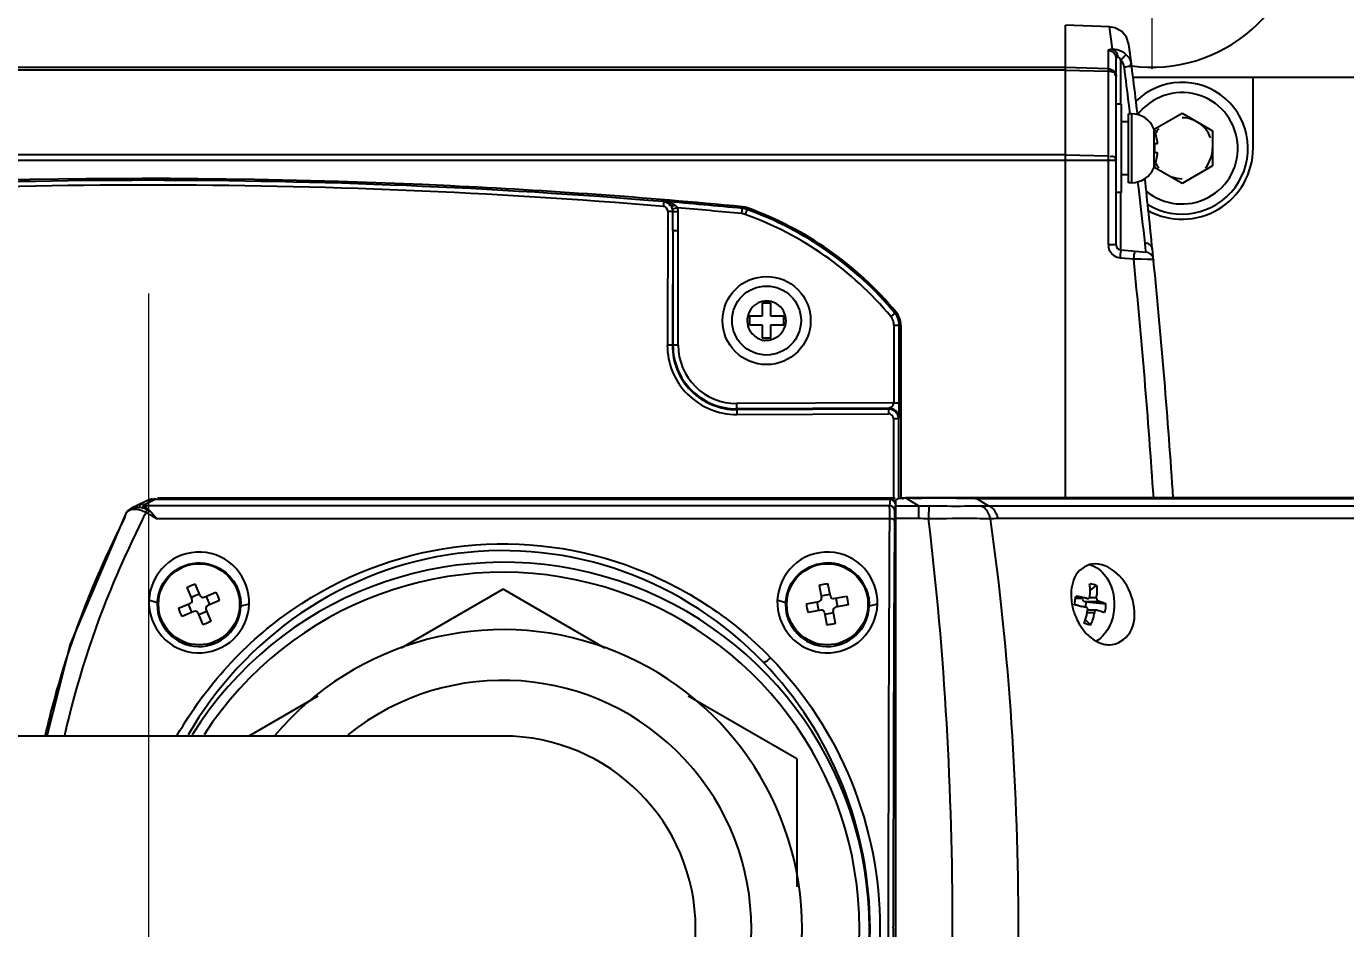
# Model space of a CAD drawing. Header units: millimetres. Extents: x 4086 to 8300, y 123 to 1549.
# Drawn here: x 6969.64 to 7008.7, y 669.87 to 696.58 of the extents above; entities that cross this region are included whole.
import ezdxf

# ---------------------------------------------------------------- set-up
doc = ezdxf.new("R2010")
doc.units = ezdxf.units.MM
doc.linetypes.add('CENTER2', pattern=[28.575, 19.05, -3.175, 3.175, -3.175])
doc.layers.add('中心线层', color=7, linetype='CENTER2', lineweight=0)
doc.layers.add('轮廓实线层', color=7, linetype='Continuous', lineweight=30)
doc.styles.add('思源黑', font='SourceHanSansCN-Normal.ttf')
doc.dimstyles.new('尺寸标注_3_10比例', dxfattribs={"dimtxt": 7, "dimasz": 6, "dimexe": 2, "dimexo": 1.5, "dimgap": 1, "dimtad": 1, "dimdec": 1, "dimlfac": 3.333333, "dimdsep": 46, "dimtxsty": '思源黑', "dimcen": 0.09, "dimadec": 0, "dimazin": 0, "dimtp": 0.01, "dimtm": 0.01, "dimtfac": 1, "dimtdec": 1, "dimtofl": 0, "dimtmove": 0, "dimatfit": 3, "dimfxl": 0, "dimtolj": 1, "dimarcsym": 0})

# ---------------------------------------------------------------- blocks, each defined once
blk = doc.blocks.new('*D1410')
at = {"layer": 'Defpoints', "color": 0}
for p in [(7002.955, 699.869), (7002.955, 639.869), (7074.894, 639.869)]:
    blk.add_point(p, dxfattribs=at)
at = {"layer": '轮廓实线层', "color": 0, "lineweight": -2}
for p, q in [((7004.455, 699.869), (7076.894, 699.869)), ((7074.894, 693.869), (7074.894, 645.869)), ((7004.455, 639.869), (7076.894, 639.869))]:
    blk.add_line(p, q, dxfattribs=at)
at = {"layer": '轮廓实线层', "color": 0}
for points in [[(7075.894, 693.869), (7073.894, 693.869), (7074.894, 699.869)], [(7073.894, 645.869), (7075.894, 645.869), (7074.894, 639.869)]]:
    blk.add_solid(points, dxfattribs=at)
at = {"layer": '轮廓实线层', "color": 0, "insert": (7069.99, 669.869), "char_height": 7, "attachment_point": 5, "rotation": 90, "style": '思源黑'}
blk.add_mtext('\\A1;200±0.1', dxfattribs=at)

msp = doc.modelspace()

# ---------------------------------------------------------------- linework, layer by layer
for p, q in [((7001.708, 696.564), (7000.405, 696.609)), ((7000.405, 682.606), (7000.405, 696.609)), ((7001.792, 695.904), (7001.707, 696.564)), ((7002.364, 695.395), (7002.282, 696.04)), ((7001.674, 690.108), (7001.674, 695.868)), ((7001.874, 695.748), (7001.905, 695.631)), ((7001.905, 690.108), (7001.905, 695.631)), ((7002.042, 694.273), (7002.042, 695.577)), ((6890.128, 695.37), (7000.405, 695.37)), ((7000.405, 695.283), (6890.233, 695.283)), ((7000.405, 695.37), (7001.674, 695.327)), ((7000.405, 695.283), (7001.674, 695.252)), ((7002.404, 695.069), (7023.205, 695.069)), ((7005.955, 692.969), (7005.955, 695.069)), ((7002.055, 694.274), (7001.905, 694.274)), ((7002.055, 694.273), (7002.055, 691.664)), ((7002.358, 693.989), (7002.268, 693.989)), ((7002.268, 691.949), (7002.268, 693.989)), ((7002.316, 693.984), (7002.278, 694.3)), ((7002.358, 693.989), (7002.358, 691.949)), ((7003.031, 693.532), (7003.855, 694.008)), ((7003.855, 694.008), (7004.755, 693.488)), ((7002.268, 693.753), (7002.055, 693.753)), ((7003.023, 693.546), (7003.023, 692.395)), ((7003.023, 693.546), (7003.049, 693.479)), ((7003.049, 693.479), (7003.043, 693.479)), ((7004.755, 693.488), (7004.755, 692.449)), ((7000.405, 692.77), (6892.949, 692.77)), ((7000.405, 692.77), (7001.674, 692.747)), ((7003.127, 693.096), (7003.043, 693.096)), ((7003.043, 692.841), (7003.127, 692.841)), ((6893.054, 692.617), (7001.905, 692.617)), ((7003.855, 691.93), (7003.021, 692.411)), ((7003.049, 692.459), (7003.023, 692.392)), ((7003.023, 692.395), (7003.023, 692.392)), ((7003.043, 692.459), (7003.048, 692.459)), ((7004.755, 692.449), (7003.855, 691.93)), ((7002.268, 692.184), (7002.055, 692.184)), ((7002.055, 691.664), (7001.905, 691.664)), ((7002.042, 689.959), (7002.042, 691.664)), ((7002.358, 691.949), (7002.268, 691.949)), ((6988.533, 691.395), (6988.512, 691.388)), ((6988.921, 691.206), (6988.774, 691.166)), ((6990.824, 691.033), (6990.843, 691.235)), ((6988.637, 691.099), (6988.618, 687.144)), ((6988.937, 691.092), (6988.784, 691.091)), ((6990.988, 691.203), (6990.92, 691.011)), ((6988.783, 690.531), (6988.939, 690.531)), ((6988.783, 690.531), (6988.783, 687.137)), ((6988.939, 687.137), (6988.939, 690.531)), ((7001.905, 690.108), (7001.674, 690.108)), ((7002.776, 690.014), (7002.759, 690.16)), ((7002.424, 689.685), (7002.03, 689.72)), ((7002.042, 689.959), (7002.789, 689.893)), ((7002.646, 689.682), (7002.424, 689.685)), ((7002.834, 689.68), (7002.646, 689.682)), ((7002.789, 689.893), (7002.776, 690.014)), ((7003.007, 689.678), (7003.01, 689.649)), ((6991.683, 688.379), (6991.428, 688.379)), ((6991.428, 688.379), (6991.428, 687.996)), ((6991.683, 687.996), (6991.683, 688.379)), ((6995.392, 688.116), (6995.236, 687.987)), ((6991.428, 687.996), (6991.045, 687.996)), ((6991.045, 687.996), (6991.045, 687.741)), ((6991.045, 687.741), (6991.428, 687.741)), ((6991.428, 687.741), (6991.428, 687.359)), ((6992.065, 687.996), (6991.683, 687.996)), ((6991.683, 687.741), (6992.065, 687.741)), ((6991.683, 687.359), (6991.683, 687.741)), ((6992.065, 687.741), (6992.065, 687.996)), ((6995.327, 687.733), (6995.53, 687.733)), ((6995.327, 687.733), (6995.327, 685.436)), ((6995.483, 685.436), (6995.483, 687.733)), ((6995.53, 687.733), (6995.53, 682.607)), ((6991.428, 687.359), (6991.683, 687.359)), ((6988.939, 687.137), (6988.767, 687.137)), ((6995.327, 685.436), (6990.673, 685.412)), ((6990.674, 685.256), (6990.673, 685.412)), ((6995.327, 685.436), (6995.483, 685.436)), ((6995.172, 685.279), (6990.674, 685.256)), ((6990.674, 685.232), (6990.674, 685.256)), ((6990.674, 685.232), (6995.162, 685.255)), ((6990.674, 685.232), (6990.675, 685.089)), ((6990.675, 685.089), (6995.163, 685.112)), ((6995.162, 685.255), (6995.163, 685.112)), ((6995.313, 684.961), (6995.311, 682.582)), ((6995.473, 684.981), (6995.463, 684.955)), ((6995.463, 684.955), (6995.46, 682.608)), ((6996.052, 682.389), (6995.663, 682.619)), ((6995.79, 682.619), (6995.679, 682.619)), ((6995.822, 682.619), (6995.79, 682.619)), ((6995.862, 682.618), (6995.822, 682.619)), ((6996.055, 682.618), (6995.862, 682.618)), ((6996.157, 682.618), (6996.055, 682.618)), ((6996.455, 682.618), (6996.157, 682.618)), ((6997.074, 682.618), (6996.455, 682.618)), ((6997.644, 682.619), (6997.074, 682.618)), ((6997.674, 682.619), (6997.644, 682.619)), ((7037.313, 682.619), (6997.674, 682.619)), ((6997.735, 682.619), (6998.125, 682.389)), ((6973.169, 682.512), (6972.756, 682.311)), ((6973.473, 682.579), (6973.082, 682.389)), ((6995.198, 682.389), (6973.082, 682.389)), ((6973.168, 682.512), (6973.114, 682.482)), ((6973.373, 682.575), (6973.168, 682.512)), ((6973.259, 682.269), (6973.242, 682.262)), ((6973.242, 682.262), (6973.305, 682.225)), ((6973.473, 682.583), (6973.373, 682.575)), ((6973.473, 682.571), (6973.473, 682.583)), ((6973.473, 682.579), (6995.213, 682.579)), ((6995.362, 682.607), (6973.523, 682.607)), ((6995.196, 682.314), (6995.198, 682.389)), ((6995.213, 682.579), (6995.198, 682.389)), ((6995.213, 682.579), (6995.213, 682.583)), ((6995.272, 682.571), (6995.213, 682.582)), ((6995.347, 682.243), (6995.345, 682.195)), ((6995.359, 682.391), (6995.347, 682.243)), ((6995.38, 657.184), (6995.38, 682.554)), ((6995.38, 682.389), (6996.052, 682.389)), ((6995.822, 682.607), (6995.516, 682.607)), ((6995.862, 682.608), (6995.96, 682.608)), ((6995.96, 682.608), (6996.057, 682.608)), ((6996.052, 682.389), (6996.052, 682.005)), ((6996.057, 682.608), (6996.153, 682.608)), ((6997.181, 682.606), (6996.155, 682.608)), ((6997.643, 682.606), (6997.181, 682.606)), ((6997.732, 682.606), (7037.31, 682.606)), ((6998.125, 682.389), (7038.369, 682.389)), ((6972.581, 682.141), (6972.552, 682.005)), ((6972.582, 682.142), (6972.581, 682.141)), ((6973.18, 682.188), (6973.148, 682.122)), ((6973.203, 682.221), (6973.18, 682.188)), ((6973.491, 682.005), (6995.192, 682.005)), ((6996.052, 682.005), (6995.38, 682.005)), ((7038.653, 682.005), (6998.409, 682.005)), ((6974.396, 679.97), (6974.546, 679.62)), ((6974.597, 680.058), (6974.638, 680.074)), ((6974.789, 679.725), (6974.638, 680.074)), ((6983.755, 679.915), (6980.741, 678.174)), ((6986.77, 678.174), (6983.755, 679.915)), ((6993.112, 680.035), (6993.184, 679.662)), ((6993.328, 680.078), (6993.371, 680.085)), ((6993.443, 679.712), (6993.371, 680.085)), ((7001.323, 680.036), (7001.131, 679.887)), ((6973.519, 679.514), (6973.273, 679.59)), ((6974.15, 679.352), (6974.499, 679.502)), ((6974.522, 679.678), (6974.764, 679.782)), ((6974.907, 679.678), (6975.256, 679.828)), ((6974.964, 679.702), (6975.069, 679.46)), ((6975.361, 679.586), (6975.011, 679.435)), ((6992.119, 679.514), (6991.873, 679.59)), ((6992.739, 679.485), (6993.112, 679.557)), ((6993.101, 679.286), (6993.051, 679.545)), ((6993.172, 679.723), (6993.431, 679.773)), ((6993.548, 679.64), (6993.922, 679.712)), ((6993.61, 679.652), (6993.659, 679.393)), ((7000.919, 679.64), (7000.708, 679.64)), ((7000.965, 679.557), (7001.377, 679.557)), ((7000.965, 679.557), (7001.011, 679.545)), ((7001.011, 679.545), (7000.988, 679.384)), ((7001.045, 679.64), (7001.008, 679.64)), ((7001.011, 679.545), (7001.607, 679.486)), ((7001.112, 679.669), (7001.125, 679.712)), ((7001.322, 679.662), (7001.125, 679.662)), ((7001.347, 679.578), (7001.377, 679.557)), ((6974.604, 679.26), (6974.254, 679.109)), ((6974.547, 679.235), (6974.442, 679.478)), ((6974.722, 679.213), (6974.872, 678.863)), ((6974.989, 679.26), (6974.747, 679.156)), ((6975.115, 678.968), (6974.964, 679.317)), ((6976.238, 679.471), (6975.993, 679.416)), ((6993.162, 679.297), (6992.789, 679.226)), ((6993.268, 679.226), (6993.339, 678.852)), ((6993.539, 679.215), (6993.279, 679.165)), ((6993.598, 678.902), (6993.527, 679.276)), ((6993.972, 679.453), (6993.598, 679.381)), ((6994.838, 679.471), (6994.592, 679.416)), ((7001.042, 679.36), (7001.008, 679.381)), ((7001.339, 679.298), (7001.062, 679.298)), ((7001.062, 679.226), (7001.259, 679.226)), ((7001.277, 679.268), (7001.259, 679.226)), ((7001.5, 679.25), (7001.522, 679.242)), ((6974.913, 678.88), (6974.872, 678.863)), ((6993.383, 678.86), (6993.339, 678.852)), ((7000.991, 679.012), (7001.151, 678.852)), ((6978.274, 676.75), (6976.228, 675.569)), ((6992.455, 674.892), (6989.237, 676.75)), ((6983.755, 675.569), (6868.255, 675.569)), ((6992.455, 674.892), (6992.455, 671.104)), ((6995.305, 669.878), (6995.305, 669.919))]:
    msp.add_line(p, q)
for points in [[(7002.067, 696.429), (7001.866, 696.537), (7001.707, 696.564)], [(7002.282, 696.041), (7002.212, 696.254), (7002.067, 696.429)], [(6988.843, 691.289), (6988.872, 691.265), (6988.899, 691.237), (6988.921, 691.206)], [(6988.937, 691.092), (6988.935, 691.13), (6988.93, 691.168), (6988.921, 691.206)], [(6972.755, 682.311), (6972.658, 682.244), (6972.591, 682.158), (6972.582, 682.143)], [(6973.18, 682.188), (6973.147, 682.205), (6973.114, 682.22), (6973.082, 682.234)], [(6973.242, 682.262), (6973.224, 682.247), (6973.203, 682.221)], [(6973.305, 682.225), (6973.288, 682.24), (6973.273, 682.255), (6973.259, 682.269)], [(6995.362, 682.446), (6995.35, 682.492), (6995.32, 682.538), (6995.272, 682.571)], [(6995.862, 682.608), (6995.848, 682.608), (6995.835, 682.608), (6995.822, 682.608)], [(6997.675, 682.607), (6997.664, 682.606), (6997.654, 682.606), (6997.643, 682.607)], [(6997.675, 682.607), (6997.694, 682.607), (6997.713, 682.607), (6997.732, 682.607)], [(6972.581, 682.141), (6970.939, 678.29), (6970.252, 675.569)], [(6974.396, 679.97), (6974.436, 679.988), (6974.476, 680.006), (6974.516, 680.024)], [(6974.516, 680.024), (6974.557, 680.041), (6974.597, 680.058)], [(6993.112, 680.035), (6993.155, 680.045), (6993.198, 680.054), (6993.241, 680.062)], [(6993.241, 680.062), (6993.285, 680.071), (6993.328, 680.078)], [(6973.519, 679.514), (6973.518, 679.499), (6973.518, 679.484), (6973.517, 679.469)], [(6992.119, 679.514), (6992.118, 679.499), (6992.118, 679.484), (6992.117, 679.469)], [(7000.965, 679.557), (7000.934, 679.576), (7000.914, 679.613)], [(7001.045, 679.64), (7001.083, 679.644), (7001.112, 679.669)], [(7001.322, 679.662), (7001.328, 679.615), (7001.347, 679.578)], [(6975.993, 679.416), (6975.993, 679.433), (6975.993, 679.451), (6975.993, 679.469)], [(6994.592, 679.416), (6994.593, 679.433), (6994.593, 679.451), (6994.593, 679.469)], [(7001.062, 679.275), (7001.062, 679.322), (7001.042, 679.36)], [(7001.339, 679.298), (7001.306, 679.294), (7001.277, 679.268)], [(6974.995, 678.914), (6974.954, 678.896), (6974.913, 678.88)], [(6975.115, 678.968), (6975.075, 678.949), (6975.035, 678.931), (6974.995, 678.914)], [(6993.469, 678.875), (6993.426, 678.867), (6993.383, 678.86)], [(6993.598, 678.902), (6993.556, 678.893), (6993.512, 678.884), (6993.469, 678.875)]]:
    msp.add_lwpolyline(points)
for centre, radius in [((6991.555, 687.869), 1.305), ((6991.555, 687.869), 1.02), ((6974.755, 679.469), 1.2), ((6993.355, 679.469), 1.2)]:
    msp.add_circle(centre, radius)
for centre, radius, start, end in [((7002.955, 699.869), 4.5, 262.4407, 0), ((6780.616, 667.57), 223.487, 6.77961, 7.3189), ((6999.52, 698.043), 3.527, 315.6408, 317.1113), ((7001.793, 695.325), 0.355, 7.1948, 45.3452), ((7001.799, 695.353), 0.555, 55.6461, 61.8867), ((7001.79, 695.339), 0.571, 45.5007, 55.6541), ((6780.655, 667.572), 223.228, 6.87656, 7.15196), ((7003.855, 692.969), 1.95, 237.944, 134.9421), ((7003.855, 692.969), 1.65, 229.6258, 143.2503), ((7002.358, 693.269), 0.72, 22.6199, 90), ((7003.855, 692.969), 0.9, 139.9976, 151.9724), ((7003.855, 692.969), 0.9, 69.9997, 90), ((7003.855, 692.969), 0.9, 19.9976, 60), ((7001.638, 692.969), 1.495, 4.8938, 19.9521), ((7003.855, 692.969), 2.1, 241.5135, 0), ((7001.638, 692.969), 1.411, 354.8143, 5.1857), ((7001.638, 692.969), 1.495, 340.0479, 355.1062), ((7003.855, 692.969), 0.9, 319.9976, 0), ((7002.358, 692.669), 0.72, 270, 337.3801), ((7003.855, 692.969), 0.9, 208.0276, 220.0024), ((6973.255, 507.274), 184.746, 85.26292, 94.73728), ((6780.616, 667.57), 223.487, 5.75312, 6.29768), ((7003.855, 692.969), 0.9, 249.9997, 270), ((6973.255, 507.359), 184.52, 85.26097, 94.73924), ((6821.656, 670.062), 182.215, 6.44965, 6.90532), ((6974.573, 522.95), 169.023, 84.47751, 85.26215), ((6974.573, 522.95), 168.867, 84.47752, 85.12576), ((6990.786, 690.638), 0.6, 70.2548, 84.4751), ((6988.486, 691.089), 0.298, 0.2369, 14.9591), ((6821.068, 690.981), 167.716, 359.84626, 0.03759), ((6908.131, 690.537), 80.807, 359.99571, 0.39357), ((6990.786, 690.638), 0.397, 70.2548, 84.4751), ((6990.786, 690.638), 0.553, 70.2548, 84.4751), ((6987.541, 681.599), 10, 39.6964, 70.2548), ((6987.541, 681.599), 10.156, 39.6964, 70.2548), ((6987.541, 681.599), 10.203, 39.6964, 70.2548), ((6821.295, 670.024), 182.578, 6.3321, 6.44894), ((7002.057, 690.108), 0.384, 180.0431, 188.5234), ((7002.055, 690.108), 0.15, 180, 265), ((6785.317, 667.988), 218.188, 3.84346, 5.70712), ((7002.768, 689.654), 0.24, 5.6898, 85), ((6785.307, 667.988), 218.778, 5.69856, 5.76738), ((6785.307, 667.988), 218.778, 3.83304, 5.68199), ((6991.555, 687.87), 0.576, 115.1801, 129.0292), ((6991.554, 687.863), 0.583, 67.9439, 76.101), ((6991.554, 687.868), 0.578, 6.5115, 37.0938), ((6994.93, 687.733), 0.553, 0, 39.6964), ((6994.93, 687.733), 0.6, 0, 39.6964), ((6994.93, 687.733), 0.397, 359.9996, 39.6964), ((6991.539, 687.855), 0.556, 215.3856, 222.48), ((6990.664, 687.135), 2.047, 179.7461, 270.2928), ((6990.664, 687.128), 1.897, 179.7395, 270.3057), ((6990.664, 687.137), 1.881, 180, 270.2969), ((6990.664, 687.137), 1.725, 180, 270.2969), ((6977.373, 685.401), 18.11, 359.6782, 0.111), ((6995.165, 684.958), 0.296, 49.8144, 60.2322), ((6995.308, 681.688), 3.273, 89.1702, 89.9), ((6981.817, 685.376), 13.666, 359.3065, 359.6784), ((6972.92, 681.975), 0.374, 108.6994, 115.8809), ((6973.457, 681.914), 0.664, 121.1324, 136.4654), ((6973.459, 681.911), 0.667, 108.8502, 115.8257), ((6973.525, 682.059), 0.556, 112.8858, 119.4955), ((6973.481, 682.08), 0.52, 109.2811, 115.5328), ((6973.519, 681.968), 0.639, 102.7455, 109.1773), ((7008.002, 682.056), 12.809, 178.847, 179.442), ((6997.163, 727.15), 44.771, 268.9726, 270.3393), ((6997.265, 710.7), 28.32, 270.3288, 271.2629), ((6972.786, 682.036), 0.229, 145.5236, 152.524), ((7076.668, 631.856), 115.079, 154.10015, 154.40163), ((8990.428, 669.869), 1995.272, 179.651495, 180.348505), ((7024.85, 681.874), 29.658, 179.4071, 179.7464), ((8912.325, 670.103), 1917.02, 179.645758, 180.005471), ((7004.346, 682.032), 9.003, 179.6531, 180.1412), ((7007.89, 682.037), 12.547, 180.1241, 180.2827), ((6996.052, 667.497), 14.508, 88.828, 89.9988), ((6998.409, 673.701), 8.304, 89.9993, 91.5496), ((6983.755, 669.869), 10.844, 211.9372, 148.063), ((6993.355, 679.457), 1.238, 23.0108, 87.9578), ((6983.755, 669.869), 10.548, 212.9451, 147.0483), ((7001.462, 679.89), 0.871, 149.3445, 154.8704), ((6974.464, 679.585), 0.09, 293.3118, 23.3118), ((6974.871, 679.761), 0.09, 203.3118, 293.3118), ((6993.095, 679.645), 0.09, 280.8626, 10.8626), ((6993.532, 679.729), 0.09, 190.8626, 280.8626), ((6997.732, 679.999), 2.987, 349.4613, 351.126), ((6995.643, 680.323), 5.101, 351.1517, 352.3048), ((6983.928, 681.917), 16.924, 352.2668, 352.5092), ((7000.069, 675.823), 3.938, 78.9372, 80.7072), ((6999.846, 674.696), 5.087, 77.6003, 78.9104), ((6998.153, 667.019), 12.949, 77.0949, 77.5813), ((7000.563, 679.832), 0.766, 347.3548, 350.2783), ((7000.886, 677.435), 2.176, 76.1595, 77.2425), ((7000.957, 677.723), 1.879, 74.4664, 76.1686), ((6974.755, 679.459), 1.238, 179.5354, 358.0058), ((6974.639, 679.177), 0.09, 23.3118, 113.3118), ((6975.047, 679.353), 0.09, 113.3118, 203.3118), ((6993.355, 679.459), 1.238, 179.5354, 358.0058), ((6993.179, 679.209), 0.09, 10.8626, 100.8626), ((6993.615, 679.293), 0.09, 100.8626, 190.8626), ((7002.275, 679.771), 1.706, 189.6375, 191.4401), ((7002.332, 679.783), 1.764, 191.456, 197.0102), ((7002.355, 679.789), 1.788, 196.9949, 202.8446), ((6997.477, 662.988), 16.771, 78.6145, 79.0239), ((7000.333, 676.91), 2.558, 76.1418, 77.2058), ((7000.551, 677.791), 1.651, 74.4387, 76.1707), ((6983.755, 669.869), 8.85, 220.2087, 139.7914), ((7002.334, 679.78), 1.765, 202.8486, 204.2747), ((7002.317, 679.773), 1.746, 204.2746, 205.6762), ((7002.282, 679.755), 1.708, 205.6528, 212.9033), ((6983.755, 669.869), 7.35, 231.2715, 128.6936), ((6983.755, 669.869), 5.7, 270.0001, 90.0001), ((8971.543, 669.815), 1976.238, 179.998196, 180.348858)]:
    msp.add_arc(centre, radius, start, end)
for points, knots in [([(7001.674, 695.868), (7001.674, 695.877), (7001.72, 695.908), (7001.764, 695.898), (7001.8, 695.897)], [0, 0, 0, 0, 0.205999, 1, 1, 1, 1]), ([(7001.95, 695.666), (7001.939, 695.663), (7001.919, 695.657), (7001.905, 695.638), (7001.905, 695.631)], [0, 0, 0, 0, 0.605236, 1, 1, 1, 1]), ([(7001.931, 695.762), (7001.936, 695.747), (7001.945, 695.715), (7001.949, 695.682), (7001.95, 695.666)], [0, 0, 0, 0, 0.509933, 1, 1, 1, 1]), ([(7002.042, 695.577), (7002.032, 695.603), (7002.014, 695.644), (7001.967, 695.671), (7001.95, 695.666)], [0, 0, 0, 0, 0.622737, 1, 1, 1, 1]), ([(7002.19, 695.746), (7002.188, 695.733), (7002.151, 695.7), (7002.126, 695.665), (7002.105, 695.643)], [0, 0, 0, 0, 0.305092, 1, 1, 1, 1]), ([(7002.329, 695.543), (7002.334, 695.523), (7002.337, 695.479), (7002.325, 695.437), (7002.316, 695.416)], [0, 0, 0, 0, 0.473256, 1, 1, 1, 1]), ([(7001.674, 695.252), (7001.728, 695.251), (7001.798, 695.246), (7001.89, 695.18), (7001.859, 695.135), (7001.843, 695.122)], [0, 0, 0, 0, 0.575202, 0.776098, 1, 1, 1, 1]), ([(7002.364, 695.395), (7002.366, 695.374), (7002.242, 695.402), (7002.198, 695.371), (7002.147, 695.365)], [0, 0, 0, 0, 0.287922, 1, 1, 1, 1]), ([(7001.905, 692.625), (7001.905, 692.673), (7001.823, 692.747), (7001.747, 692.725), (7001.721, 692.715)], [0, 0, 0, 0, 0.633043, 1, 1, 1, 1]), ([(6990.843, 691.235), (6987.968, 691.513), (6976.261, 692.339), (6964.473, 692.087), (6955.667, 691.235)], [0, 0, 0, 0, 0.246151, 1, 1, 1, 1]), ([(6988.512, 691.388), (6988.511, 691.385), (6988.509, 691.337), (6988.503, 691.291), (6988.5, 691.248)], [0, 0, 0, 0, 0.08337, 1, 1, 1, 1]), ([(6988.644, 691.352), (6988.627, 691.364), (6988.592, 691.383), (6988.553, 691.393), (6988.533, 691.395)], [0, 0, 0, 0, 0.51274, 1, 1, 1, 1]), ([(6988.644, 691.352), (6988.654, 691.348), (6988.677, 691.345), (6988.699, 691.351), (6988.71, 691.356)], [0, 0, 0, 0, 0.46087, 1, 1, 1, 1]), ([(6988.726, 691.271), (6988.714, 691.287), (6988.69, 691.318), (6988.66, 691.342), (6988.644, 691.352)], [0, 0, 0, 0, 0.524569, 1, 1, 1, 1]), ([(6988.726, 691.271), (6988.738, 691.26), (6988.785, 691.264), (6988.821, 691.277), (6988.843, 691.289)], [0, 0, 0, 0, 0.389065, 1, 1, 1, 1]), ([(6988.774, 691.166), (6988.769, 691.185), (6988.756, 691.222), (6988.737, 691.255), (6988.726, 691.271)], [0, 0, 0, 0, 0.515537, 1, 1, 1, 1]), ([(6988.784, 691.091), (6988.778, 691.092), (6988.729, 691.097), (6988.68, 691.098), (6988.637, 691.099)], [0, 0, 0, 0, 0.127156, 1, 1, 1, 1]), ([(7001.721, 689.922), (7001.71, 689.942), (7001.692, 689.984), (7001.681, 690.029), (7001.678, 690.051)], [0, 0, 0, 0, 0.500335, 1, 1, 1, 1]), ([(7002.856, 690.136), (7002.841, 690.143), (7002.809, 690.155), (7002.776, 690.16), (7002.759, 690.161)], [0, 0, 0, 0, 0.508675, 1, 1, 1, 1]), ([(7002.941, 690.066), (7002.93, 690.081), (7002.905, 690.108), (7002.873, 690.128), (7002.856, 690.136)], [0, 0, 0, 0, 0.492273, 1, 1, 1, 1]), ([(7002.977, 689.973), (7002.975, 689.989), (7002.967, 690.022), (7002.951, 690.052), (7002.941, 690.066)], [0, 0, 0, 0, 0.483394, 1, 1, 1, 1]), ([(7002.03, 689.72), (7002.035, 689.776), (7002.015, 689.83), (7002.066, 689.957), (7002.042, 689.959)], [0, 0, 0, 0, 0.706583, 1, 1, 1, 1]), ([(7002.436, 689.924), (7002.46, 689.922), (7002.409, 689.795), (7002.429, 689.741), (7002.424, 689.685)], [0, 0, 0, 0, 0.293418, 1, 1, 1, 1]), ([(7003.007, 689.678), (7003.005, 689.693), (7002.915, 689.657), (7002.877, 689.679), (7002.834, 689.68)], [0, 0, 0, 0, 0.260201, 1, 1, 1, 1]), ([(6991.786, 687.346), (6991.8, 687.352), (6991.829, 687.363), (6991.857, 687.378), (6991.87, 687.386)], [0, 0, 0, 0, 0.502353, 1, 1, 1, 1]), ([(6991.87, 687.386), (6991.881, 687.392), (6991.901, 687.405), (6991.92, 687.42), (6991.929, 687.428)], [0, 0, 0, 0, 0.497102, 1, 1, 1, 1]), ([(6988.767, 687.137), (6988.763, 687.139), (6988.711, 687.14), (6988.663, 687.144), (6988.618, 687.144)], [0, 0, 0, 0, 0.098926, 1, 1, 1, 1]), ([(6991.478, 687.284), (6991.491, 687.283), (6991.517, 687.282), (6991.543, 687.288), (6991.555, 687.292)], [0, 0, 0, 0, 0.501922, 1, 1, 1, 1]), ([(6991.555, 687.292), (6991.567, 687.288), (6991.592, 687.284), (6991.617, 687.288), (6991.63, 687.291)], [0, 0, 0, 0, 0.493059, 1, 1, 1, 1]), ([(6995.172, 685.279), (6995.179, 685.286), (6995.247, 685.3), (6995.306, 685.354), (6995.323, 685.409)], [0, 0, 0, 0, 0.140086, 1, 1, 1, 1]), ([(6995.323, 685.409), (6995.324, 685.413), (6995.326, 685.422), (6995.327, 685.431), (6995.327, 685.436)], [0, 0, 0, 0, 0.499428, 1, 1, 1, 1]), ([(6995.238, 685.092), (6995.226, 685.099), (6995.202, 685.109), (6995.176, 685.112), (6995.163, 685.112)], [0, 0, 0, 0, 0.500259, 1, 1, 1, 1]), ([(6995.463, 684.955), (6995.457, 684.963), (6995.412, 684.953), (6995.381, 684.961), (6995.355, 684.961)], [0, 0, 0, 0, 0.285113, 1, 1, 1, 1]), ([(6995.473, 684.981), (6995.477, 684.988), (6995.474, 685.068), (6995.481, 685.142), (6995.482, 685.21)], [0, 0, 0, 0, 0.10994, 1, 1, 1, 1]), ([(6973.082, 682.234), (6973.033, 682.254), (6972.874, 682.303), (6972.663, 682.262), (6972.597, 682.166)], [0, 0, 0, 0, 0.312965, 1, 1, 1, 1]), ([(6973.111, 682.365), (6973.107, 682.364), (6973.1, 682.363), (6973.093, 682.36), (6973.09, 682.358)], [0, 0, 0, 0, 0.487768, 1, 1, 1, 1]), ([(6995.272, 682.369), (6995.261, 682.376), (6995.237, 682.385), (6995.211, 682.389), (6995.198, 682.389)], [0, 0, 0, 0, 0.499632, 1, 1, 1, 1]), ([(6995.213, 682.579), (6995.238, 682.579), (6995.287, 682.56), (6995.324, 682.524), (6995.339, 682.503)], [0, 0, 0, 0, 0.48284, 1, 1, 1, 1]), ([(6995.347, 682.243), (6995.347, 682.268), (6995.333, 682.32), (6995.295, 682.357), (6995.272, 682.369)], [0, 0, 0, 0, 0.497969, 1, 1, 1, 1]), ([(6995.339, 682.503), (6995.345, 682.494), (6995.355, 682.475), (6995.361, 682.455), (6995.362, 682.444)], [0, 0, 0, 0, 0.514406, 1, 1, 1, 1]), ([(6995.38, 682.554), (6995.38, 682.559), (6995.388, 682.573), (6995.4, 682.581), (6995.408, 682.586)], [0, 0, 0, 0, 0.39183, 1, 1, 1, 1]), ([(6995.408, 682.586), (6995.422, 682.594), (6995.461, 682.606), (6995.5, 682.609), (6995.524, 682.609)], [0, 0, 0, 0, 0.410372, 1, 1, 1, 1]), ([(6995.524, 682.609), (6995.537, 682.609), (6995.565, 682.608), (6995.593, 682.605), (6995.607, 682.602)], [0, 0, 0, 0, 0.467662, 1, 1, 1, 1]), ([(6996.36, 682.387), (6996.359, 682.37), (6996.355, 682.242), (6996.352, 682.114), (6996.349, 682.002)], [0, 0, 0, 0, 0.128497, 1, 1, 1, 1]), ([(6998.185, 682.002), (6998.173, 682.048), (6998.121, 682.202), (6998.002, 682.351), (6997.89, 682.387)], [0, 0, 0, 0, 0.286477, 1, 1, 1, 1]), ([(6998.409, 682.005), (6998.399, 682.051), (6998.35, 682.203), (6998.235, 682.352), (6998.125, 682.389)], [0, 0, 0, 0, 0.28723, 1, 1, 1, 1]), ([(6970.21, 675.595), (6970.339, 676.158), (6970.92, 678.362), (6971.781, 680.489), (6972.552, 682.005)], [0, 0, 0, 0, 0.253564, 1, 1, 1, 1]), ([(6995.263, 681.997), (6995.252, 681.999), (6995.228, 682.003), (6995.204, 682.005), (6995.192, 682.005)], [0, 0, 0, 0, 0.495059, 1, 1, 1, 1]), ([(6995.34, 681.955), (6995.34, 681.966), (6995.308, 681.985), (6995.282, 681.992), (6995.263, 681.997)], [0, 0, 0, 0, 0.360695, 1, 1, 1, 1]), ([(6995.345, 682.195), (6995.344, 682.18), (6995.343, 682.144), (6995.343, 682.108), (6995.343, 682.087)], [0, 0, 0, 0, 0.417721, 1, 1, 1, 1]), ([(6998.185, 682.002), (6998.049, 682.003), (6997.437, 682.007), (6996.825, 682.004), (6996.349, 682.002)], [0, 0, 0, 0, 0.221456, 1, 1, 1, 1]), ([(6996.349, 657.735), (6996.836, 661.758), (6997.288, 669.869), (6996.836, 677.98), (6996.349, 682.002)], [0, 0, 0, 0, 0.500025, 1, 1, 1, 1]), ([(6998.185, 657.735), (6998.749, 661.75), (6999.274, 669.869), (6998.749, 677.988), (6998.185, 682.002)], [0, 0, 0, 0, 0.499999, 1, 1, 1, 1]), ([(6972.885, 681.577), (6972.658, 681.104), (6971.773, 679.172), (6971.12, 677.133), (6970.769, 675.572)], [0, 0, 0, 0, 0.246932, 1, 1, 1, 1]), ([(6974.112, 675.594), (6974.947, 677.057), (6977.319, 679.661), (6982.244, 681.573), (6987.516, 681.033), (6990.495, 679.103), (6991.676, 677.887)], [0, 0, 0, 0, 0.248033, 0.498594, 0.750494, 1, 1, 1, 1]), ([(6991.469, 677.743), (6990.329, 678.928), (6987.456, 680.818), (6982.347, 681.372), (6977.563, 679.535), (6975.251, 677.018), (6974.429, 675.601)], [0, 0, 0, 0, 0.249591, 0.501001, 0.751394, 1, 1, 1, 1]), ([(6976.238, 679.471), (6976.251, 679.844), (6975.969, 680.643), (6974.823, 681.179), (6973.635, 680.739), (6973.289, 679.964), (6973.273, 679.59)], [0, 0, 0, 0, 0.246826, 0.499567, 0.752902, 1, 1, 1, 1]), ([(6994.838, 679.471), (6994.851, 679.844), (6994.569, 680.643), (6993.423, 681.179), (6992.235, 680.739), (6991.889, 679.964), (6991.873, 679.59)], [0, 0, 0, 0, 0.246826, 0.499567, 0.752902, 1, 1, 1, 1]), ([(7001.709, 678.269), (7001.941, 678.269), (7002.456, 678.623), (7002.483, 679.526), (7002.108, 680.326), (7001.546, 680.669), (7001.278, 680.669)], [0, 0, 0, 0, 0.211265, 0.470053, 0.754914, 1, 1, 1, 1]), ([(7001.124, 680.644), (7001.314, 680.592), (7001.546, 680.404), (7001.68, 680.17), (7001.711, 680.103)], [0, 0, 0, 0, 0.72616, 1, 1, 1, 1]), ([(7001.124, 680.024), (7001.123, 680.033), (7001.12, 680.05), (7001.116, 680.067), (7001.114, 680.075)], [0, 0, 0, 0, 0.50253, 1, 1, 1, 1]), ([(7001.131, 679.962), (7001.13, 679.973), (7001.129, 679.994), (7001.126, 680.014), (7001.124, 680.024)], [0, 0, 0, 0, 0.503232, 1, 1, 1, 1]), ([(7001.133, 679.838), (7001.133, 679.859), (7001.134, 679.901), (7001.133, 679.942), (7001.131, 679.962)], [0, 0, 0, 0, 0.504803, 1, 1, 1, 1]), ([(6973.273, 679.59), (6973.256, 679.214), (6973.536, 678.409), (6974.687, 677.867), (6975.881, 678.312), (6976.225, 679.094), (6976.238, 679.471)], [0, 0, 0, 0, 0.247058, 0.499584, 0.752453, 1, 1, 1, 1]), ([(6991.873, 679.59), (6991.856, 679.214), (6992.136, 678.409), (6993.287, 677.867), (6994.481, 678.312), (6994.825, 679.094), (6994.838, 679.471)], [0, 0, 0, 0, 0.247058, 0.499584, 0.752453, 1, 1, 1, 1]), ([(7001.125, 679.712), (7001.127, 679.733), (7001.13, 679.775), (7001.132, 679.817), (7001.133, 679.838)], [0, 0, 0, 0, 0.50075, 1, 1, 1, 1]), ([(7001.328, 679.788), (7001.327, 679.774), (7001.325, 679.746), (7001.321, 679.717), (7001.318, 679.703)], [0, 0, 0, 0, 0.495812, 1, 1, 1, 1]), ([(7001.607, 679.486), (7001.584, 679.494), (7001.536, 679.511), (7001.487, 679.526), (7001.46, 679.533)], [0, 0, 0, 0, 0.467612, 1, 1, 1, 1]), ([(7000.788, 679.429), (7000.807, 679.425), (7000.844, 679.417), (7000.881, 679.409), (7000.899, 679.405)], [0, 0, 0, 0, 0.510616, 1, 1, 1, 1]), ([(7001.031, 679.149), (7001.036, 679.17), (7001.044, 679.211), (7001.048, 679.252), (7001.05, 679.273)], [0, 0, 0, 0, 0.498799, 1, 1, 1, 1]), ([(7001.23, 679.099), (7001.225, 679.078), (7001.213, 679.037), (7001.2, 678.995), (7001.193, 678.975)], [0, 0, 0, 0, 0.501332, 1, 1, 1, 1]), ([(7001.259, 679.226), (7001.255, 679.205), (7001.245, 679.163), (7001.235, 679.12), (7001.23, 679.099)], [0, 0, 0, 0, 0.499584, 1, 1, 1, 1]), ([(7001.522, 679.242), (7001.527, 679.239), (7001.537, 679.235), (7001.547, 679.231), (7001.552, 679.228)], [0, 0, 0, 0, 0.538291, 1, 1, 1, 1]), ([(7001.598, 679.399), (7001.599, 679.413), (7001.601, 679.442), (7001.6, 679.47), (7001.598, 679.485)], [0, 0, 0, 0, 0.499212, 1, 1, 1, 1]), ([(7001.193, 678.975), (7001.186, 678.956), (7001.17, 678.917), (7001.152, 678.88), (7001.142, 678.862)], [0, 0, 0, 0, 0.50073, 1, 1, 1, 1]), ([(6991.676, 677.887), (6992.692, 676.84), (6994.335, 674.316), (6995.196, 669.903), (6994.358, 665.483), (6991.933, 661.701), (6988.242, 659.112), (6983.8, 658.169), (6979.352, 659.073), (6976.858, 660.798), (6975.839, 661.847)], [0, 0, 0, 0, 0.124436, 0.249483, 0.374537, 0.498819, 0.623272, 0.749149, 0.875307, 1, 1, 1, 1]), ([(6991.676, 677.887), (6991.655, 677.868), (6991.59, 677.817), (6991.524, 677.745), (6991.469, 677.743)], [0, 0, 0, 0, 0.341529, 1, 1, 1, 1]), ([(6994.617, 669.869), (6994.617, 671.313), (6994.066, 674.219), (6992.463, 676.709), (6991.469, 677.743)], [0, 0, 0, 0, 0.501711, 1, 1, 1, 1])]:
    msp.add_open_spline(points, degree=3, knots=knots)
for points in [[(7001.791, 695.904), (7001.883, 695.908), (7001.979, 695.885), (7002.06, 695.842)], [(7001.791, 695.904), (7001.856, 695.892), (7001.908, 695.825), (7001.931, 695.762)], [(7001.674, 695.868), (7001.751, 695.865), (7001.835, 695.816), (7001.873, 695.748)], [(7002.19, 695.746), (7002.249, 695.689), (7002.311, 695.623), (7002.329, 695.543)], [(7001.674, 695.327), (7001.783, 695.323), (7001.905, 695.202), (7001.905, 695.093)], [(6988.637, 691.099), (6988.637, 691.166), (6988.567, 691.243), (6988.5, 691.248)], [(6988.512, 691.388), (6988.583, 691.382), (6988.684, 691.339), (6988.688, 691.268)], [(6988.533, 691.395), (6988.594, 691.389), (6988.653, 691.376), (6988.71, 691.356)], [(6988.71, 691.356), (6988.757, 691.34), (6988.802, 691.318), (6988.843, 691.289)], [(6988.783, 690.531), (6988.777, 689.399), (6988.772, 688.268), (6988.767, 687.137)], [(7001.849, 689.783), (7001.796, 689.817), (7001.751, 689.867), (7001.721, 689.922)], [(7002.03, 689.72), (7001.966, 689.725), (7001.902, 689.748), (7001.849, 689.783)], [(6991.192, 688.317), (6991.042, 688.195), (6990.955, 687.965), (6990.986, 687.774)], [(6991.555, 688.446), (6991.471, 688.446), (6991.386, 688.426), (6991.31, 688.391)], [(6991.694, 688.429), (6991.649, 688.44), (6991.602, 688.446), (6991.555, 688.446)], [(6992.015, 688.217), (6991.954, 688.298), (6991.867, 688.365), (6991.773, 688.403)], [(6990.986, 687.774), (6991, 687.689), (6991.035, 687.604), (6991.086, 687.533)], [(6991.929, 687.428), (6992.068, 687.545), (6992.149, 687.754), (6992.129, 687.934)], [(6991.129, 687.48), (6991.219, 687.381), (6991.346, 687.3), (6991.478, 687.284)], [(6991.63, 687.291), (6991.683, 687.303), (6991.734, 687.326), (6991.786, 687.346)], [(6995.162, 685.255), (6995.214, 685.255), (6995.268, 685.241), (6995.313, 685.215)], [(6995.322, 685.239), (6995.277, 685.264), (6995.224, 685.28), (6995.172, 685.279)], [(6995.313, 684.961), (6995.313, 685.012), (6995.281, 685.067), (6995.238, 685.092)], [(6995.473, 684.981), (6995.473, 685.08), (6995.409, 685.19), (6995.322, 685.239)], [(6995.357, 685.184), (6995.421, 685.13), (6995.463, 685.039), (6995.463, 684.955)], [(6972.63, 682.208), (6972.662, 682.251), (6972.707, 682.287), (6972.756, 682.311)], [(6972.8, 682.329), (6972.941, 682.377), (6973.113, 682.338), (6973.242, 682.262)], [(6973.259, 682.269), (6973.219, 682.312), (6973.169, 682.373), (6973.111, 682.365)], [(6973.473, 682.579), (6973.396, 682.58), (6973.317, 682.568), (6973.244, 682.543)], [(6973.305, 682.225), (6973.376, 682.163), (6973.436, 682.086), (6973.483, 682.003)], [(6996.052, 682.389), (6996.155, 682.389), (6996.258, 682.39), (6996.36, 682.385)], [(6997.89, 682.387), (6997.968, 682.389), (6998.047, 682.39), (6998.125, 682.388)], [(6973.491, 682.005), (6973.387, 682.066), (6973.284, 682.128), (6973.18, 682.188)], [(6973.924, 680.375), (6974.155, 680.583), (6974.489, 680.705), (6974.8, 680.694)], [(6974.8, 680.694), (6975.102, 680.683), (6975.417, 680.546), (6975.631, 680.333)], [(6992.524, 680.375), (6992.755, 680.583), (6993.089, 680.705), (6993.4, 680.694)], [(7001.278, 680.669), (7001.059, 680.669), (7000.825, 680.522), (7000.713, 680.334)], [(6973.519, 679.514), (6973.533, 679.831), (6973.689, 680.162), (6973.924, 680.375)], [(6975.631, 680.333), (6975.742, 680.221), (6975.834, 680.086), (6975.895, 679.941)], [(6992.119, 679.514), (6992.133, 679.831), (6992.289, 680.162), (6992.524, 680.375)], [(6975.895, 679.941), (6975.958, 679.793), (6975.992, 679.629), (6975.993, 679.469)], [(6994.495, 679.941), (6994.558, 679.793), (6994.592, 679.629), (6994.593, 679.469)], [(7000.583, 679.949), (7000.562, 679.796), (7000.567, 679.638), (7000.593, 679.485)], [(7000.674, 680.26), (7000.628, 680.162), (7000.599, 680.056), (7000.583, 679.949)], [(7001.125, 680.085), (7001.19, 680.073), (7001.257, 680.062), (7001.315, 680.032)], [(7001.323, 680.036), (7001.328, 679.953), (7001.334, 679.871), (7001.328, 679.788)], [(7001.711, 680.103), (7001.846, 679.818), (7001.88, 679.472), (7001.819, 679.162)], [(6975.256, 679.828), (6975.293, 679.749), (6975.331, 679.67), (6975.356, 679.586)], [(6993.922, 679.712), (6993.941, 679.627), (6993.961, 679.541), (6993.967, 679.454)], [(6974.254, 679.109), (6974.217, 679.188), (6974.18, 679.268), (6974.155, 679.351)], [(6992.789, 679.226), (6992.769, 679.311), (6992.75, 679.397), (6992.744, 679.484)], [(7000.954, 678.902), (7000.984, 678.983), (7001.013, 679.065), (7001.031, 679.149)], [(7001.339, 679.298), (7001.393, 679.283), (7001.447, 679.268), (7001.5, 679.25)], [(7001.569, 679.226), (7001.581, 679.284), (7001.594, 679.341), (7001.598, 679.399)], [(7001.819, 679.162), (7001.797, 679.056), (7001.764, 678.951), (7001.72, 678.852)], [(7000.848, 678.828), (7000.896, 678.754), (7000.95, 678.684), (7001.009, 678.619)], [(7001.151, 678.852), (7001.084, 678.867), (7001.017, 678.883), (7000.952, 678.906)], [(7001.72, 678.852), (7001.633, 678.663), (7001.494, 678.483), (7001.315, 678.376)], [(7001.009, 678.619), (7001.107, 678.514), (7001.222, 678.421), (7001.35, 678.358)], [(7001.35, 678.358), (7001.461, 678.303), (7001.586, 678.269), (7001.709, 678.269)], [(6993.224, 664.391), (6994.127, 666.044), (6994.618, 667.985), (6994.617, 669.869)]]:
    msp.add_open_spline(points, degree=3)
at = {"layer": '中心线层'}
for p, q in [((7002.955, 704.432), (7002.955, 695.306)), ((6973.255, 688.665), (6973.255, 662.123))]:
    msp.add_line(p, q, dxfattribs=at)

# ---------------------------------------------------------------- dimensions: what is measured, and where the dimension line sits
at = {"layer": '轮廓实线层'}
dim = msp.add_linear_dim(base=(7074.894, 639.869), p1=(7002.955, 699.869), p2=(7002.955, 639.869), angle=90, text='<>±0.1', dimstyle='尺寸标注_3_10比例', dxfattribs=at)
dim.commit()
dim.dimension.update_dxf_attribs({"geometry": '*D1410', "text_midpoint": (7074.894, 669.869), "dimtype": 160})

doc.saveas('drawing.dxf')
